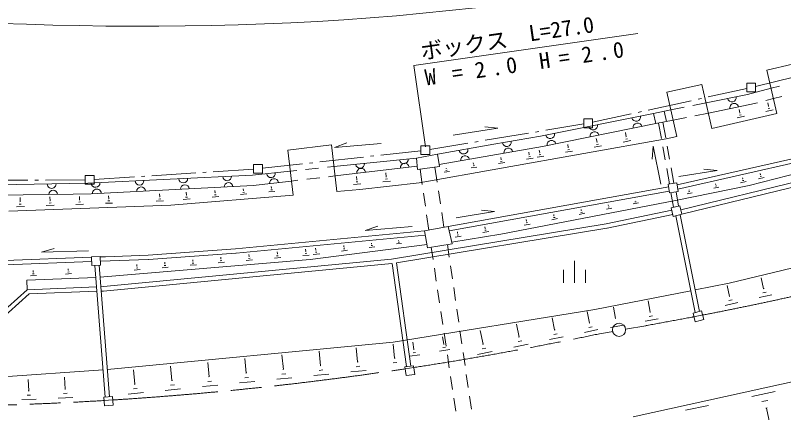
# Model space of a CAD drawing. Units: millimetres, scale not verified. Extents: x 40000 to 680000, y 20000 to 380000.
# Drawn here: x 394715 to 482299, y 267961 to 313313 of the extents above; entities that cross this region are included whole.
import ezdxf
from ezdxf.enums import TextEntityAlignment as Align

# ---------------------------------------------------------------- set-up
doc = ezdxf.new("R2010")
doc.units = ezdxf.units.MM
doc.header["$LTSCALE"] = 1000
doc.linetypes.add('CHAIN', pattern=[18.5, 12, -1.5, 3.5, -1.5])
for name, color, linetype, lineweight in [('M-BGD', 7, 'Continuous', 13), ('M-BMK', 2, 'CHAIN', 13), ('M-BMK-ROW', 30, 'Continuous', 13), ('M-BMK-SRVR', 3, 'Continuous', 13), ('M-STR-HTXT', 7, 'Continuous', 13)]:
    doc.layers.add(name, color=color, linetype=linetype, lineweight=lineweight)
doc.styles.add('ＭＳ ゴシック', font='')
doc.styles.get('ＭＳ ゴシック').set_extended_font_data('MS Gothic')

msp = doc.modelspace()

# ---------------------------------------------------------------- linework, layer by layer
at = {"layer": 'M-BGD'}
for p, q in [((480386, 307069), (483320, 307740)), ((481517, 302092), (480386, 307069)), ((468969, 304526), (472975, 305437)), ((474116, 300410), (472975, 305437)), ((478192, 304295), (480867, 304986)), ((481835, 305236), (480867, 304986)), ((470110, 299499), (468969, 304526)), ((473455, 303334), (478192, 304295)), ((482100, 304065), (481127, 303814)), ((473455, 303334), (471932, 303027)), ((473716, 302162), (478463, 303123)), ((479311, 303343), (478463, 303123)), ((481127, 303814), (480279, 303594)), ((480576, 302943), (480486, 303343)), ((467476, 302123), (469429, 302523)), ((468688, 302373), (468928, 301191)), ((470952, 302830), (469429, 302523)), ((477311, 302192), (477221, 302573)), ((477281, 302192), (477331, 302202)), ((480275, 302352), (481107, 302542)), ((480526, 302672), (480736, 302723)), ((480546, 302943), (480606, 302953)), ((454587, 299520), (467476, 302123)), ((467476, 302123), (467716, 300951)), ((467716, 300951), (469689, 301351)), ((471212, 301658), (469689, 301351)), ((473716, 302162), (472193, 301855)), ((481517, 302092), (474116, 300410)), ((477010, 301601), (477842, 301791)), ((477261, 301922), (477471, 301972)), ((444642, 299621), (449719, 300431)), ((448227, 300582), (449719, 300431)), ((454797, 298338), (467716, 300951)), ((468047, 301021), (468360, 299273)), ((468538, 301111), (468852, 299349)), ((464351, 299459), (464271, 299930)), ((431081, 298230), (432493, 298750)), ((431081, 298230), (436419, 298700)), ((468918, 299228), (440755, 294193)), ((449269, 298599), (454587, 299520)), ((461026, 298838), (460946, 299239)), ((460996, 298838), (461046, 298838)), ((464001, 298848), (464892, 299008)), ((464291, 299178), (464512, 299208)), ((464321, 299459), (464381, 299469)), ((470110, 299499), (468918, 299228)), ((478362, 293899), (498422, 298986)), ((425763, 297930), (430741, 298520)), ((426374, 292802), (425763, 297930)), ((431371, 293222), (430741, 298520)), ((442849, 297478), (449269, 298599)), ((454797, 298338), (443019, 296286)), ((454496, 297627), (454446, 297907)), ((457421, 297677), (458222, 297817)), ((457741, 298228), (457681, 298558)), ((457681, 297967), (457881, 298007)), ((457711, 298218), (457761, 298228)), ((460696, 298257), (461537, 298408)), ((460966, 298568), (461176, 298608)), ((467326, 296895), (467416, 298387)), ((468297, 294050), (467416, 298387)), ((468536, 298289), (468800, 296812)), ((469027, 298364), (469290, 296887)), ((500265, 298344), (470570, 291116)), ((500405, 297874), (470680, 290635)), ((431031, 296046), (440435, 297027)), ((431031, 296046), (440435, 297027)), ((442849, 297478), (440435, 297027)), ((440435, 297027), (440565, 295705)), ((443049, 296045), (442849, 297478)), ((450090, 296876), (450060, 297076)), ((452994, 296906), (453735, 297026)), ((453234, 297176), (453425, 297206)), ((453295, 297407), (453245, 297677)), ((453265, 297407), (453315, 297417)), ((454196, 297106), (454957, 297236)), ((454446, 297387), (454637, 297417)), ((454476, 297627), (454516, 297627)), ((485293, 297404), (470180, 293950)), ((485413, 296913), (470240, 293459)), ((430283, 295968), (431031, 296046)), ((440525, 296106), (431161, 294985)), ((431161, 294985), (440525, 296106)), ((440565, 295705), (443049, 296045)), ((446895, 296125), (447055, 296155)), ((446945, 296336), (446915, 296476)), ((446925, 296336), (446965, 296346)), ((449809, 296395), (450510, 296506)), ((450040, 296646), (450210, 296676)), ((450070, 296866), (450120, 296876)), ((421757, 295076), (426054, 295526)), ((426054, 295526), (426802, 295604)), ((427796, 295708), (429288, 295864)), ((436990, 294884), (436940, 295345)), ((441096, 294007), (440846, 295745)), ((442548, 295965), (442800, 294286)), ((443590, 295404), (444201, 295495)), ((443790, 295615), (443940, 295645)), ((443840, 295815), (443820, 295885)), ((443820, 295815), (443860, 295815)), ((446675, 295895), (447336, 295995)), ((468976, 295828), (469288, 294080)), ((469465, 295903), (469779, 294140)), ((470340, 294912), (474707, 295612)), ((473214, 295773), (474707, 295612)), ((479654, 295131), (479624, 295251)), ((402979, 294146), (421757, 295076)), ((421817, 293884), (426184, 294394)), ((426935, 294483), (426184, 294394)), ((429417, 294778), (427928, 294601)), ((431161, 294985), (430410, 294896)), ((433555, 294294), (433765, 294314)), ((433635, 294554), (433605, 294914)), ((433615, 294544), (433665, 294554)), ((436589, 294323), (437471, 294403)), ((436900, 294614), (437120, 294634)), ((436960, 294884), (437010, 294894)), ((477390, 294210), (478031, 294340)), ((477591, 294450), (477751, 294480)), ((477631, 294661), (477601, 294781)), ((477611, 294651), (477651, 294661)), ((479434, 294661), (480075, 294821)), ((479624, 294911), (479784, 294961)), ((479634, 295121), (479674, 295131)), ((389759, 293896), (402979, 294146)), ((403349, 292954), (421817, 293884)), ((420715, 293323), (420695, 293513)), ((423910, 293603), (423890, 293794)), ((423890, 293603), (423930, 293603)), ((433995, 293442), (431371, 293222)), ((433274, 294023), (434085, 294093)), ((440755, 294193), (433995, 293442)), ((444060, 289225), (469198, 293720)), ((469148, 294060), (470140, 294191)), ((469288, 293069), (469148, 294060)), ((469979, 292168), (478362, 293899)), ((470140, 294191), (470280, 293199)), ((474326, 293579), (474927, 293699)), ((474516, 293800), (474666, 293840)), ((474536, 294000), (474576, 294000)), ((474556, 294000), (474546, 294070)), ((388347, 292715), (401316, 292914)), ((395267, 292043), (395247, 292534)), ((398672, 292153), (398652, 292584)), ((401316, 292914), (403349, 292954)), ((402027, 292263), (402017, 292633)), ((405362, 292373), (405342, 292703)), ((411151, 292593), (411201, 292593)), ((411181, 292593), (411161, 292953)), ((426374, 292802), (412453, 291651)), ((414125, 292552), (414336, 292572)), ((414206, 292803), (414176, 293133)), ((414186, 292803), (414236, 292803)), ((417150, 292572), (417911, 292642)), ((417410, 292833), (417601, 292843)), ((417490, 293063), (417460, 293323)), ((417460, 293063), (417511, 293073)), ((420395, 292862), (421106, 292932)), ((420645, 293103), (420825, 293123)), ((420695, 293323), (420735, 293323)), ((423600, 293153), (424291, 293213)), ((423840, 293383), (424010, 293403)), ((441453, 291533), (441239, 293017)), ((442948, 293297), (443170, 291813)), ((444170, 288734), (469258, 293229)), ((470280, 293199), (469288, 293069)), ((469448, 293089), (469729, 291406)), ((470059, 293169), (470320, 291547)), ((471291, 292949), (471882, 293069)), ((471472, 293169), (471622, 293199)), ((471492, 293359), (471532, 293369)), ((471512, 293359), (471512, 293399)), ((395157, 291763), (395387, 291773)), ((395237, 292043), (395297, 292053)), ((398562, 291883), (398792, 291893)), ((398642, 292153), (398692, 292153)), ((401627, 291732), (402468, 291772)), ((401937, 292003), (402147, 292013)), ((402007, 292253), (402057, 292263)), ((404972, 291862), (405783, 291892)), ((405262, 292122), (405472, 292132)), ((405332, 292363), (405382, 292373)), ((410780, 292092), (411602, 292122)), ((411081, 292342), (411291, 292352)), ((413845, 292282), (414656, 292352)), ((450069, 288333), (469979, 292168)), ((462318, 291617), (462308, 291687)), ((465152, 291797), (465743, 291907)), ((465342, 292018), (465482, 292038)), ((465362, 292198), (465392, 292208)), ((465372, 292208), (465372, 292228)), ((412453, 291651), (393955, 290942)), ((394826, 291472), (395748, 291512)), ((398241, 291602), (399133, 291642)), ((443318, 290824), (443569, 289145)), ((444972, 290207), (449338, 290907)), ((447846, 291058), (449338, 290907)), ((459193, 290826), (459353, 290856)), ((459233, 291037), (459213, 291147)), ((459213, 291027), (459253, 291037)), ((469548, 291066), (462077, 289504)), ((462087, 291197), (462698, 291317)), ((462278, 291427), (462428, 291457)), ((462298, 291617), (462338, 291627)), ((469478, 291346), (470450, 291577)), ((469719, 290365), (469478, 291346)), ((470450, 291577), (470690, 290605)), ((441847, 288805), (441596, 290543)), ((452984, 289845), (452943, 290026)), ((455858, 289975), (456529, 290105)), ((456078, 290226), (456238, 290256)), ((456118, 290446), (456088, 290586)), ((456098, 290436), (456138, 290446)), ((458983, 290586), (459634, 290716)), ((469669, 290575), (462177, 289013)), ((470690, 290605), (469719, 290365)), ((469999, 290435), (472222, 279378)), ((470490, 290555), (472702, 279508)), ((434606, 288735), (436018, 289256)), ((434606, 288735), (439954, 289205)), ((462077, 289504), (437590, 285500)), ((441346, 288705), (444060, 289225)), ((444060, 289225), (444501, 287242)), ((448276, 288994), (448246, 289165)), ((452713, 289355), (453404, 289495)), ((452933, 289615), (453104, 289655)), ((452953, 289835), (453004, 289845)), ((476098, 282733), (502918, 289281)), ((419823, 286663), (441346, 288705)), ((419874, 286162), (441436, 288214)), ((462157, 289003), (438161, 285079)), ((441696, 286792), (441346, 288705)), ((444461, 287412), (450069, 288333)), ((445082, 288234), (445252, 288264)), ((445132, 288454), (445102, 288594)), ((445112, 288444), (445152, 288454)), ((448006, 288524), (448687, 288644)), ((448226, 288774), (448397, 288804)), ((448256, 288994), (448296, 289004)), ((435317, 287243), (435307, 287323)), ((438171, 287213), (438752, 287283)), ((438361, 287413), (438512, 287433)), ((438401, 287603), (438431, 287603)), ((438411, 287603), (438411, 287623)), ((444861, 287993), (445532, 288103)), ((397700, 286284), (399142, 286715)), ((397700, 286284), (403058, 286444)), ((419823, 286663), (409848, 285933)), ((427815, 286362), (427785, 286612)), ((441666, 287152), (428306, 285451)), ((428977, 286492), (428947, 286723)), ((428957, 286492), (429007, 286492)), ((431882, 286412), (432573, 286502)), ((432112, 286652), (432282, 286672)), ((432172, 286872), (432152, 287023)), ((432152, 286862), (432192, 286872)), ((435046, 286812), (435687, 286892)), ((435267, 287032), (435427, 287053)), ((435297, 287233), (435337, 287243)), ((444501, 287242), (441696, 286792)), ((442332, 285427), (442117, 286862)), ((443970, 287162), (444183, 285695)), ((403389, 285703), (393534, 285343)), ((403389, 285753), (404390, 285803)), ((403429, 284752), (403389, 285753)), ((404390, 285803), (404430, 284802)), ((404981, 285763), (404390, 285743)), ((409848, 285933), (404981, 285763)), ((419864, 286162), (409888, 285432)), ((418151, 285512), (418141, 285702)), ((421286, 285571), (421466, 285591)), ((421336, 285792), (421386, 285792)), ((421356, 285792), (421346, 286002)), ((424250, 285611), (424981, 285671)), ((424500, 285852), (424691, 285862)), ((424551, 286072), (424601, 286082)), ((424581, 286082), (424561, 286302)), ((427475, 285881), (428226, 285951)), ((427735, 286132), (427926, 286152)), ((427785, 286362), (427835, 286362)), ((428667, 286001), (429408, 286102)), ((428917, 286262), (429097, 286282)), ((403409, 285202), (393554, 284852)), ((404430, 284802), (403429, 284752)), ((403759, 284772), (404960, 269739)), ((404260, 284792), (405451, 269769)), ((428306, 285451), (404360, 283409)), ((409868, 285432), (404410, 285242)), ((404751, 282348), (437590, 285500)), ((404781, 281847), (437640, 284999)), ((408546, 284691), (408596, 284691)), ((408566, 284691), (408556, 284861)), ((411691, 284751), (411871, 284761)), ((411761, 284961), (411741, 285141)), ((411741, 284961), (411781, 284961)), ((414646, 284791), (415347, 284851)), ((414886, 285021), (415066, 285031)), ((414956, 285241), (414936, 285422)), ((414936, 285241), (414976, 285241)), ((417840, 285061), (418541, 285121)), ((418081, 285291), (418261, 285311)), ((418131, 285512), (418181, 285522)), ((421035, 285331), (421756, 285391)), ((437660, 284999), (439312, 273211)), ((438161, 285079), (439802, 273282)), ((444327, 284706), (444542, 283221)), ((458463, 282780), (458463, 285283)), ((396679, 283791), (396849, 283801)), ((396749, 284001), (396729, 284171)), ((396729, 284001), (396769, 284001)), ((400444, 283780), (401125, 283840)), ((400685, 284011), (400855, 284021)), ((400725, 284221), (400775, 284231)), ((400745, 284221), (400735, 284391)), ((408256, 284240), (408957, 284300)), ((408506, 284471), (408677, 284491)), ((411451, 284511), (412142, 284571)), ((442703, 282955), (442480, 284438)), ((457211, 282780), (457211, 284282)), ((459715, 282780), (459715, 284282)), ((403909, 283389), (396038, 283070)), ((396038, 283070), (396078, 281998)), ((396438, 283560), (397129, 283620)), ((480013, 282112), (479733, 283333)), ((403959, 282318), (396078, 281998)), ((404751, 282348), (404450, 282338)), ((444686, 282232), (444901, 280747)), ((476098, 282733), (472202, 281972)), ((476138, 281221), (475847, 282462)), ((479973, 282102), (480064, 282122)), ((391060, 277512), (396078, 281998)), ((391240, 277011), (396278, 281507)), ((403999, 281817), (396278, 281507)), ((404781, 281847), (404500, 281837)), ((443073, 280482), (442851, 281966)), ((471711, 281882), (460764, 279750)), ((476088, 281211), (476178, 281241)), ((479493, 281090), (480935, 281421)), ((479933, 281641), (480294, 281721)), ((467084, 279429), (466854, 280721)), ((475617, 280189), (477059, 280519)), ((476057, 280750), (476418, 280830)), ((437790, 276006), (460764, 279750)), ((443444, 278010), (443221, 279493)), ((445045, 279758), (445261, 278273)), ((460183, 278187), (459913, 279489)), ((463128, 278718), (462898, 280020)), ((467034, 279419), (467124, 279439)), ((471971, 279318), (472933, 279568)), ((472933, 279568), (473193, 278597)), ((456187, 277396), (455907, 278789)), ((463078, 278718), (463178, 278728)), ((516087, 278714), (465150, 267501)), ((466503, 278407), (467985, 278667)), ((466974, 278948), (467344, 279018)), ((472221, 278347), (471971, 279318)), ((473193, 278597), (472782, 278497)), ((452141, 276596), (451841, 278068)), ((460083, 277697), (460464, 277767)), ((460133, 278177), (460223, 278197)), ((462547, 277696), (464039, 277957)), ((472782, 278497), (472221, 278347)), ((443814, 275538), (443592, 277021)), ((445404, 277283), (445620, 275799)), ((448035, 275785), (447715, 277347)), ((456097, 276886), (456488, 276966)), ((456147, 277386), (456237, 277406)), ((459612, 277126), (461125, 277436)), ((405210, 272874), (437790, 276006)), ((440153, 275164), (440043, 275996)), ((443548, 275785), (443418, 276626)), ((452041, 276065), (452452, 276145)), ((452091, 276586), (452191, 276606)), ((455606, 276295), (457169, 276615)), ((433723, 273753), (433563, 275375)), ((437950, 274173), (437790, 275795)), ((440113, 275164), (440183, 275174)), ((443077, 274994), (444239, 275174)), ((443458, 275414), (443749, 275454)), ((443508, 275775), (443588, 275795)), ((447925, 275234), (448355, 275314)), ((447985, 275775), (448085, 275795)), ((451530, 275444), (453163, 275784)), ((425271, 272902), (425110, 274545)), ((429497, 273322), (429337, 274965)), ((437900, 274163), (438000, 274173)), ((439662, 274393), (440824, 274543)), ((440053, 274804), (440343, 274834)), ((444185, 273065), (443963, 274549)), ((445764, 274809), (445979, 273325)), ((447394, 274593), (449086, 274943)), ((412571, 271641), (412401, 273284)), ((416808, 272061), (416638, 273704)), ((421044, 272482), (420874, 274124)), ((429447, 273322), (429557, 273332)), ((433673, 273743), (433783, 273753)), ((437789, 273632), (438220, 273672)), ((439111, 273181), (440103, 273322)), ((440103, 273322), (440243, 272330)), ((404710, 272834), (375716, 270813)), ((408325, 271221), (408165, 272863)), ((420984, 272482), (421094, 272492)), ((425110, 272361), (425541, 272401)), ((425221, 272902), (425321, 272912)), ((429337, 272782), (429767, 272832)), ((432962, 272621), (434695, 272791)), ((433563, 273202), (433994, 273252)), ((439252, 272190), (439111, 273181)), ((396237, 270451), (396187, 271733)), ((400393, 270661), (400333, 272023)), ((412511, 271631), (412622, 271641)), ((416638, 271521), (417078, 271561)), ((416748, 272051), (416858, 272071)), ((420273, 271350), (422016, 271530)), ((420874, 271941), (421305, 271981)), ((424509, 271770), (426242, 271951)), ((428736, 272201), (430468, 272371)), ((440243, 272330), (439252, 272190)), ((444556, 270593), (444333, 272076)), ((446123, 272335), (446339, 270851)), ((400343, 270661), (400443, 270661)), ((408165, 270670), (408605, 270710)), ((408275, 271211), (408385, 271221)), ((411800, 270500), (413543, 270680)), ((412401, 271090), (412842, 271140)), ((416037, 270930), (417779, 271100)), ((396057, 269960), (396457, 269970)), ((396187, 270451), (396287, 270451)), ((400203, 270150), (400623, 270170)), ((404810, 269729), (405801, 269789)), ((405801, 269789), (405871, 268797)), ((407564, 270079), (409306, 270249)), ((446482, 269861), (446698, 268377)), ((478660, 269813), (481345, 270374)), ((395466, 269449), (397088, 269509)), ((399602, 269619), (401274, 269689)), ((404870, 268727), (404810, 269729)), ((444926, 268121), (444704, 269604)), ((479832, 269222), (480503, 269362)), ((405871, 268797), (404870, 268727)), ((471129, 268242), (473743, 268782)), ((480253, 268471), (480423, 268501)), ((480343, 268481), (480954, 265537))]:
    msp.add_line(p, q, dxfattribs=at)
for centre, radius, start, end in [((476400, 303935), 501, 191.44871, 11.44871), ((476660, 302763), 501, 11.44871, 191.44871), ((465493, 301722), 501, 191.44871, 11.44871), ((460586, 300731), 501, 191.44871, 11.44871), ((465653, 300530), 501, 11.44674, 191.44674), ((455678, 299740), 501, 191.44871, 11.44871), ((460746, 299539), 501, 11.44674, 191.44674), ((450741, 298849), 501, 189.81474, 9.81474), ((455838, 298548), 501, 11.44674, 191.44674), ((445813, 297988), 501, 189.92191, 9.92191), ((450911, 297657), 501, 9.87329, 189.87329), ((439003, 296877), 501, 185.95818, 5.95818), ((445974, 296796), 501, 9.87329, 189.87329), ((434016, 296357), 501, 185.95818, 5.95818), ((439113, 295936), 501, 6.77236, 186.77236), ((423850, 295296), 501, 185.95818, 5.95818), ((434136, 295345), 501, 6.77236, 186.77236), ((408858, 294436), 501, 182.84457, 2.84457), ((413855, 294686), 501, 182.84457, 2.84457), ((418863, 294936), 501, 182.84457, 2.84457), ((424201, 294164), 501, 6.77237, 186.77237), ((398853, 294066), 501, 181.07733, 1.07733), ((403860, 294186), 501, 182.84457, 2.84457), ((404010, 292984), 501, 2.45055, 183.30733), ((409048, 293224), 501, 2.87894, 182.87894), ((414045, 293474), 501, 2.87894, 182.87894), ((419013, 293714), 501, 2.87894, 182.87894), ((399023, 292854), 501, 0.86325, 180.86325), ((396929, 671613), 399830, 280.97733, 280.98618)]:
    msp.add_arc(centre, radius, start, end, dxfattribs=at)
at = {"layer": 'M-BMK'}
for p, q in [((472073, 278907), (473125, 279110)), ((464275, 277482), (466583, 277886)), ((461325, 276965), (462866, 277235)), ((439141, 272964), (440132, 273114)), ((404828, 269346), (405828, 269408))]:
    msp.add_line(p, q, dxfattribs=at)
for centre, radius, start, end in [((396929, 671613), 399830, 280.98618, 285.47028), ((396929, 671613), 399830, 280.03187, 280.79891), ((396929, 671613), 399830, 280.79891, 280.83262), ((381435, 655820), 387181, 278.71964, 281.90718), ((381435, 655820), 387181, 273.61214, 278.57143), ((381435, 655820), 387181, 267.47434, 273.46394)]:
    msp.add_arc(centre, radius, start, end, dxfattribs=at)
at = {"layer": 'M-BMK-ROW'}
for p, q in [((479104, 305196), (483562, 306288)), ((473710, 303993), (478102, 304956)), ((478102, 304565), (478102, 305567)), ((478102, 305567), (479104, 305567)), ((479104, 305567), (479104, 304565)), ((479104, 304565), (478102, 304565)), ((466872, 302493), (471756, 303564)), ((472537, 303736), (472928, 303821)), ((465700, 302236), (466091, 302322)), ((459524, 300491), (459524, 301492)), ((459524, 301492), (460526, 301492)), ((460526, 301102), (464918, 302065)), ((460526, 301492), (460526, 300491)), ((455180, 300191), (459524, 300911)), ((460526, 300491), (459524, 300491)), ((448275, 299046), (453207, 299864)), ((453996, 299995), (454391, 300060)), ((441958, 297998), (446302, 298719)), ((447091, 298850), (447485, 298915)), ((436390, 297353), (440956, 297858)), ((440956, 297418), (440956, 298419)), ((440956, 298419), (441958, 298419)), ((441958, 298419), (441958, 297418)), ((429433, 296582), (434402, 297133)), ((435197, 297221), (435595, 297265)), ((441958, 297418), (440956, 297418)), ((421877, 295296), (421877, 296297)), ((421877, 296297), (422879, 296297)), ((422879, 295857), (427445, 296362)), ((422879, 296297), (422879, 295296)), ((428240, 296450), (428637, 296494)), ((410289, 295008), (415278, 295335)), ((416077, 295387), (416476, 295413)), ((417274, 295465), (421877, 295767)), ((422879, 295296), (421877, 295296)), ((391150, 294486), (396150, 294508)), ((396950, 294511), (397350, 294513)), ((398150, 294517), (402688, 294536)), ((402688, 294036), (402688, 295037)), ((402688, 295037), (403690, 295037)), ((403690, 295037), (403690, 294035)), ((403690, 294576), (408293, 294878)), ((409091, 294930), (409491, 294956)), ((403690, 294035), (402688, 294036))]:
    msp.add_line(p, q, dxfattribs=at)
at = {"layer": 'M-BMK-SRVR'}
msp.add_circle((463538, 277417), 751, dxfattribs=at)
at = {"layer": 'M-STR-HTXT'}
for q in [(465674, 311246), (441467, 298309)]:
    msp.add_line((440136, 307583), q, dxfattribs=at)
msp.add_open_spline([(200509, 344277), (253620, 332199), (306730, 320121), (360627, 314708), (371366, 313629), (382137, 312815), (392989, 312394), (425006, 311150), (457730, 313323), (488169, 322572), (507046, 328307), (525045, 336764), (543043, 345221)], degree=3, knots=[0, 0, 0, 0, 1, 1, 1, 2, 2, 2, 3, 3, 3, 4, 4, 4, 4], dxfattribs=at)

# ---------------------------------------------------------------- texts
at = {"layer": 'M-STR-HTXT', "style": 'ＭＳ ゴシック'}
for s, rotation, p in [('L=27.0', 8.173, (453466, 309792)), ('ボックス', 8.173, (441137, 307723)), ('0', 8.174, (463050, 307832)), ('2', 8.174, (459465, 307321)), ('0', 8.174, (450872, 306090)), ('H', 8.174, (454637, 306630)), ('=', 8.174, (456861, 306951)), ('.', 8.174, (461377, 307591)), ('2', 8.174, (447296, 305569)), ('W', 8.174, (441628, 304759)), ('=', 8.174, (444692, 305199)), ('.', 8.174, (449199, 305850))]:
    msp.add_text(s, height=1833, rotation=rotation, dxfattribs=at).set_placement(p, align=Align.BOTTOM_LEFT)

doc.saveas('drawing.dxf')
